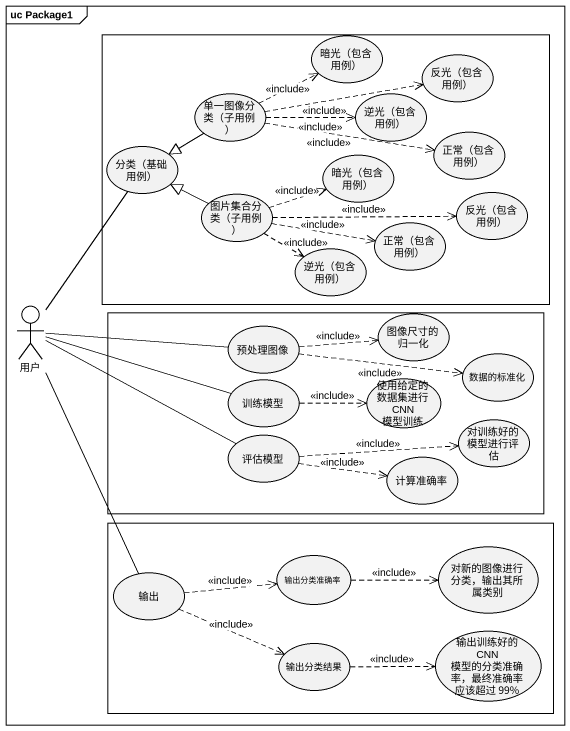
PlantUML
@startuml
mainframe uc Package1
rectangle " " as rectangle1 {
  usecase "暗光（包含用例）" as 暗光_包含用例
  usecase "单一图像分类（子用例）" as 单一图像分类_子用例
  usecase "逆光（包含用例）" as 逆光_包含用例
  usecase "反光（包含用例）" as 反光_包含用例
  usecase "正常（包含用例）" as 正常_包含用例
  usecase "分类（基础用例）" as 分类_基础用例
  usecase "暗光（包含用例）" as 暗光_包含用例_2
  usecase "图片集合分类（子用例）" as 图片集合分类_子用例
  usecase "正常（包含用例）" as 正常_包含用例_2
  usecase "反光（包含用例）" as 反光_包含用例_2
  usecase "逆光（包含用例）" as 逆光_包含用例_2
}
actor 用户
rectangle " " as rectangle2 {
  usecase 预处理图像
  usecase 图像尺寸的归一化
  usecase 数据的标准化
  usecase 训练模型
  usecase "使用给定的数据集进行 CNN 模型训练" as 使用给定的数据集进行_CNN_模型训练
  usecase 评估模型
  usecase 对训练好的模型进行评估
  usecase 计算准确率
}
rectangle " " as rectangle3 {
  usecase 输出分类准确率
  usecase "对新的图像进行分类，输出其所属类别" as 对新的图像进行分类_输出其所属类别
  usecase 输出
  usecase 输出分类结果
  usecase "输出训练好的 CNN 模型的分类准确率，最终准确率应该超过 99%" as 输出训练好的_CNN_模型的分类准确率
}
单一图像分类_子用例 .right.> 暗光_包含用例 : <<include>>
单一图像分类_子用例 .right.> 逆光_包含用例 : <<include>>
单一图像分类_子用例 .right.> 反光_包含用例 : <<include>>
单一图像分类_子用例 .right.> 正常_包含用例 : <<include>>
单一图像分类_子用例 -left-|> 分类_基础用例
分类_基础用例 -- 用户
图片集合分类_子用例 -left-|> 分类_基础用例
图片集合分类_子用例 .right.> 暗光_包含用例_2 : <<include>>
图片集合分类_子用例 .right.> 正常_包含用例_2 : <<include>>
图片集合分类_子用例 .right.> 反光_包含用例_2 : <<include>>
图片集合分类_子用例 .right.> 逆光_包含用例_2 : <<include>>
预处理图像 -left- 用户
预处理图像 .right.> 图像尺寸的归一化 : <<include>>
预处理图像 .right.> 数据的标准化 : <<include>>
训练模型 -left- 用户
训练模型 .right.> 使用给定的数据集进行_CNN_模型训练 : <<include>>
评估模型 -left- 用户
评估模型 .right.> 对训练好的模型进行评估 : <<include>>
评估模型 .right.> 计算准确率 : <<include>>
输出分类准确率 .right.> 对新的图像进行分类_输出其所属类别 : <<include>>
输出 -up- 用户
输出 .right.> 输出分类准确率 : <<include>>
输出 .right.> 输出分类结果 : <<include>>
输出分类结果 .right.> 输出训练好的_CNN_模型的分类准确率 : <<include>>
@enduml
